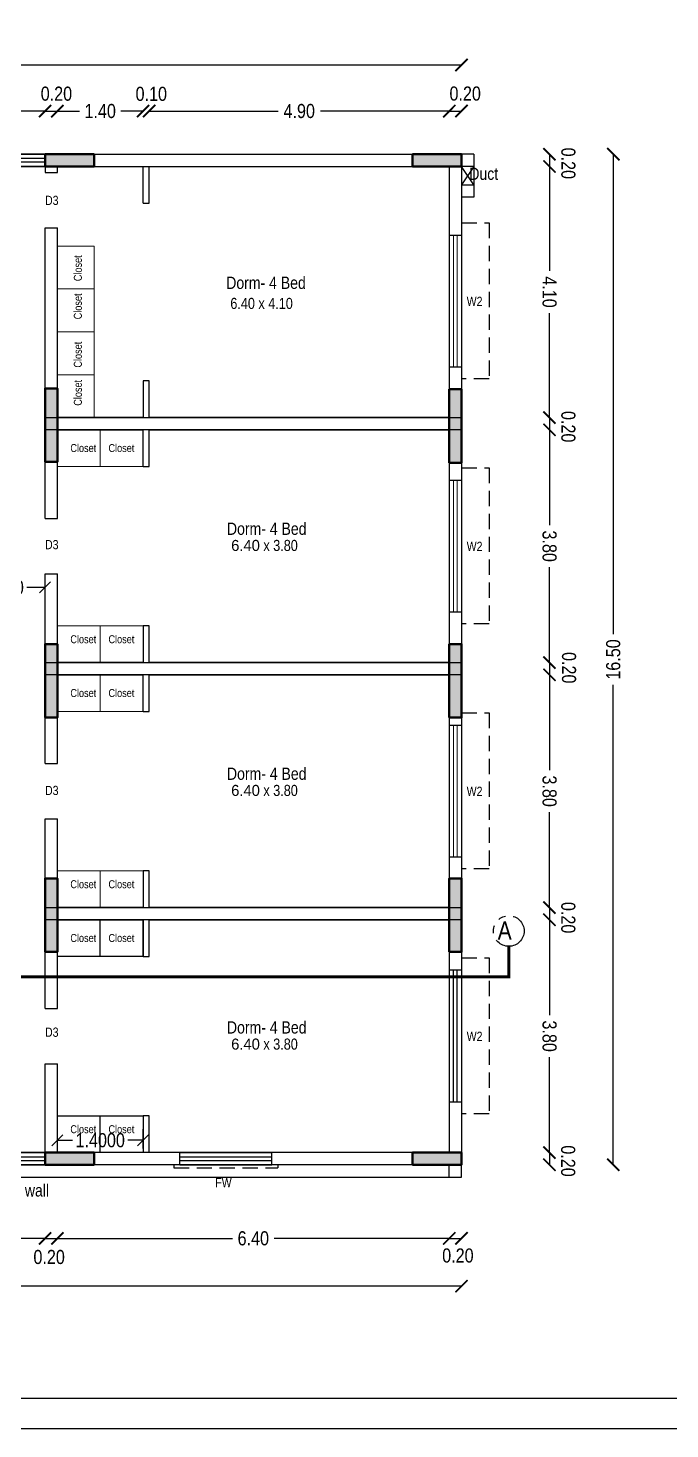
# Model space of a CAD drawing. Header units: metres. Extents: x -488 to 19274, y 1106 to 2071.
# Drawn here: x 19134.27 to 19144.75, y 1106.44 to 1129.31 of the extents above; entities that cross this region are included whole.
import ezdxf

# ---------------------------------------------------------------- set-up
doc = ezdxf.new("R2010")
doc.units = ezdxf.units.M
doc.header["$MEASUREMENT"] = 0
doc.linetypes.add('HIDDEN', pattern=[0.375, 0.25, -0.125])
doc.linetypes.add('PHANTOM2', pattern=[1.25, 0.625, -0.125, 0.125, -0.125, 0.125, -0.125])
for name, color, linetype in [('0 @ 1 (2)', 7, 'Continuous'), ('BLK_1_FLR_1_BLT_UP_AREA', 17, 'Continuous'), ('BLK_1_FLR_1_CARPET_AREA', 17, 'Continuous'), ('BLK_1_FLR_1_REGULAR_ROOM_0', 117, 'Continuous'), ('WALL', 251, 'Continuous')]:
    doc.layers.add(name, color=color, linetype=linetype)
for name, color, linetype, lineweight in [('COL', 1, 'Continuous', 50), ('Hatch', 8, 'Continuous', 5), ('Joinery', 5, 'Continuous', 9), ('LOCATION_PLAN', 7, 'Continuous', 0)]:
    doc.layers.add(name, color=color, linetype=linetype, lineweight=lineweight)
doc.layers.add('DA-Furnitures', color=24, linetype='Continuous', lineweight=13, plot=False)
doc.styles.add('CODE', font='swissc.ttf', dxfattribs={"height": 0.25})
doc.styles.get("Standard").update_dxf_attribs({"font": 'swissc.ttf', "height": 0.23})
doc.dimstyles.new('OUTER', dxfattribs={"dimscale": 0, "dimtxt": 0.3, "dimasz": 0.18, "dimexe": 0.18, "dimexo": 0.0625, "dimgap": 0.09, "dimtad": 0, "dimzin": 0, "dimdsep": 46, "dimtxsty": 'CODE', "dimcen": 0.09, "dimse1": 1, "dimse2": 1, "dimclrd": 8, "dimclrt": 1, "dimadec": 0, "dimazin": 0, "dimtfac": 1, "dimtofl": 0, "dimtmove": 0, "dimatfit": 3, "dimfxl": 0, "dimtolj": 1, "dimtzin": 0, "dimarcsym": 0})
doc.dimstyles.get("Standard").update_dxf_attribs({"dimtxt": 1, "dimasz": 0.18, "dimexe": 0.18, "dimexo": 0.0625, "dimgap": 0.09, "dimtad": 0, "dimtih": 1, "dimtoh": 1, "dimdec": 4, "dimzin": 0, "dimdsep": 46, "dimtxsty": 'Standard', "dimcen": 0.09, "dimadec": 0, "dimazin": 0, "dimtfac": 1, "dimtdec": 4, "dimtofl": 0, "dimtmove": 0, "dimatfit": 3, "dimfxl": 0, "dimtolj": 1, "dimtzin": 0, "dimarcsym": 0})

# ---------------------------------------------------------------- blocks, each defined once
blk = doc.blocks.new('_OBLIQUE')
at = {"color": 0, "linetype": 'ByBlock'}
blk.add_line((-0.5, -0.5), (0.5, 0.5), dxfattribs=at)
blk = doc.blocks.new('*D186')
at = {"lineweight": -2}
for p, q in [((19134.75, 1111.017), (19134.75, 1111.334)), ((19136.15, 1111.017), (19136.15, 1111.334)), ((19134.75, 1111.154), (19135, 1111.154)), ((19136.15, 1111.154), (19135.901, 1111.154))]:
    blk.add_line(p, q, dxfattribs=at)
at = {"layer": 'Defpoints', "color": 0}
for p in [(19136.15, 1111.154), (19134.75, 1110.954), (19136.15, 1110.954)]:
    blk.add_point(p, dxfattribs=at)
at = {"lineweight": -2, "xscale": 0.18, "yscale": 0.18, "zscale": 0.18, "rotation": 180}
blk.add_blockref('_OBLIQUE', (19134.75, 1111.154), dxfattribs=at)
at = {"lineweight": -2, "xscale": 0.18, "yscale": 0.18, "zscale": 0.18}
blk.add_blockref('_OBLIQUE', (19136.15, 1111.154), dxfattribs=at)
at = {"insert": (19135.45, 1111.154), "char_height": 0.23, "attachment_point": 5}
blk.add_mtext('\\A1;1.4000', dxfattribs=at)
blk = doc.blocks.new('*D267')
at = {"lineweight": -2}
for p, q in [((19133.05, 1120.243), (19133.05, 1120.36)), ((19133.05, 1120.18), (19133.35, 1120.18)), ((19134.55, 1120.18), (19134.251, 1120.18)), ((19134.55, 1120.243), (19134.55, 1120.36))]:
    blk.add_line(p, q, dxfattribs=at)
at = {"layer": 'Defpoints', "color": 0}
for p in [(19133.05, 1120.18), (19133.05, 1120.18), (19134.55, 1120.18)]:
    blk.add_point(p, dxfattribs=at)
at = {"lineweight": -2, "xscale": 0.18, "yscale": 0.18, "zscale": 0.18, "rotation": 180}
blk.add_blockref('_OBLIQUE', (19133.05, 1120.18), dxfattribs=at)
at = {"lineweight": -2, "xscale": 0.18, "yscale": 0.18, "zscale": 0.18}
blk.add_blockref('_OBLIQUE', (19134.55, 1120.18), dxfattribs=at)
at = {"insert": (19133.8, 1120.18), "char_height": 0.23, "attachment_point": 5}
blk.add_mtext('\\A1;1.5000', dxfattribs=at)
blk = doc.blocks.new('A$C4303148A')
at = {"layer": 'DA-Furnitures'}
for p, q in [((0.9, 3.4), (0.9, 4)), ((0.9, 0.2), (0.9, 0.8))]:
    blk.add_line(p, q, dxfattribs=at)
for points in [[(1.6, 3.4), (0.2, 3.4), (0.2, 4), (1.6, 4)], [(1.6, 0.2), (0.2, 0.2), (0.2, 0.8), (1.6, 0.8)]]:
    blk.add_lwpolyline(points, close=True, dxfattribs=at)
at = {"layer": 'Joinery'}
for p, q in [((6.6, 3.18), (6.6, 1.03)), ((6.67, 1.03), (6.67, 3.18)), ((6.73, 1.03), (6.73, 3.18)), ((6.8, 3.18), (6.8, 1.03))]:
    blk.add_line(p, q, dxfattribs=at)
at = {"layer": 'WALL'}
for p, q in [((0, 4.2), (6.8, 4.2)), ((0, 2.55), (0, 4.2)), ((6.8, 4.2), (6.8, 3.18)), ((0.2, 4), (1.6, 4)), ((0.2, 2.55), (0.2, 4)), ((1.6, 3.4), (1.6, 4)), ((1.7, 4), (6.6, 4)), ((1.7, 3.4), (1.7, 4)), ((6.6, 4), (6.6, 3.18)), ((1.6, 3.4), (1.7, 3.4)), ((6.6, 3.18), (6.8, 3.18)), ((0, 2.55), (0.2, 2.55)), ((0, 0), (0, 1.65)), ((0, 1.65), (0.2, 1.65)), ((0, 1.65), (0.2, 1.65)), ((0.2, 0.2), (0.2, 1.65)), ((6.6, 1.03), (6.6, 0.2)), ((6.6, 1.03), (6.8, 1.03)), ((6.8, 1.03), (6.8, 0)), ((1.6, 0.8), (1.6, 0.2)), ((1.7, 0.8), (1.6, 0.8)), ((1.7, 0.2), (1.7, 0.8)), ((1.6, 0.2), (0.2, 0.2)), ((6.6, 0.2), (1.7, 0.2)), ((6.8, 0), (0, 0))]:
    blk.add_line(p, q, dxfattribs=at)
blk = doc.blocks.new('A$C3B793707')
at = {"layer": 'WALL'}
blk.add_blockref('A$C4303148A', (0, 0), dxfattribs=at)
blk = doc.blocks.new('zw$52C5')
at = {"layer": 'DA-Furnitures'}
for p, q in [((0.2, 2.3), (0.8, 2.3)), ((0.2, 0.9), (0.8, 0.9))]:
    blk.add_line(p, q, dxfattribs=at)
for points in [[(0.2, 1.6), (0.2, 3), (0.8, 3), (0.8, 1.6)], [(0.2, 0.2), (0.2, 1.6), (0.8, 1.6), (0.8, 0.2)]]:
    blk.add_lwpolyline(points, close=True, dxfattribs=at)
at = {"layer": 'Joinery'}
for p, q in [((6.6, 3.18), (6.6, 1.03)), ((6.67, 1.03), (6.67, 3.18)), ((6.73, 1.03), (6.73, 3.18)), ((6.8, 3.18), (6.8, 1.03))]:
    blk.add_line(p, q, dxfattribs=at)
at = {"layer": 'WALL'}
for p, q in [((0, 4.5), (6.8, 4.5)), ((0, 4.5), (0, 4.2)), ((6.8, 4.5), (6.8, 3.18)), ((0, 4.2), (0.2, 4.2)), ((0.2, 4.3), (1.6, 4.3)), ((0.2, 4.2), (0.2, 4.3)), ((1.6, 3.7), (1.6, 4.3)), ((1.7, 4.3), (6.6, 4.3)), ((1.7, 3.7), (1.7, 4.3)), ((6.6, 4.3), (6.6, 3.18)), ((1.6, 3.7), (1.7, 3.7)), ((0, 0), (0, 3.3)), ((0, 3.3), (0.2, 3.3)), ((0, 3.3), (0.2, 3.3)), ((0.2, 0.2), (0.2, 3.3)), ((6.6, 3.18), (6.8, 3.18)), ((6.6, 1.03), (6.6, 0.2)), ((6.6, 1.03), (6.8, 1.03)), ((6.8, 1.03), (6.8, 0)), ((1.6, 0.8), (1.6, 0.2)), ((1.7, 0.8), (1.6, 0.8)), ((1.7, 0.2), (1.7, 0.8)), ((6.8, 0), (0, 0)), ((1.6, 0.2), (0.2, 0.2)), ((6.6, 0.2), (1.7, 0.2))]:
    blk.add_line(p, q, dxfattribs=at)
blk = doc.blocks.new('zw$3395')
at = {"layer": 'Hatch'}
h = blk.add_hatch(color=256, dxfattribs=at)
h.dxf.hatch_style = 1
h.paths.add_polyline_path([(15.05, 12.675), (15.05, 11.475), (15.25, 11.475), (15.25, 12.675)])
h.paths.add_polyline_path([(21.65, 12.661), (21.65, 11.461), (21.85, 11.461), (21.85, 12.661)])
h.paths.add_polyline_path([(15.05, 8.5), (15.05, 7.3), (15.25, 7.3), (15.25, 8.5)])
h.paths.add_polyline_path([(21.65, 8.5), (21.65, 7.3), (21.85, 7.3), (21.85, 8.5)])
h.paths.add_polyline_path([(15.05, 4.675), (15.05, 3.475), (15.25, 3.475), (15.25, 4.675)])
h.paths.add_polyline_path([(21.65, 4.675), (21.65, 3.475), (21.85, 3.475), (21.85, 4.675)])
h.paths.add_polyline_path([(0, 3.5), (0, 3.3), (0.8, 3.3), (0.8, 3.5)])
h.paths.add_polyline_path([(4.5, 3.5), (4.5, 3.3), (5.3, 3.3), (5.3, 3.5)])
h.paths.add_polyline_path([(15.05, 16.5), (15.05, 16.3), (15.85, 16.3), (15.85, 16.5)])
h.paths.add_polyline_path([(0, 0.2), (0, 0), (0.8, 0), (0.8, 0.2)])
h.paths.add_polyline_path([(5.4, 0.2), (5.4, 0), (6.2, 0), (6.2, 0.2)])
h.paths.add_polyline_path([(0, 6.8), (0, 6.6), (0.8, 6.6), (0.8, 6.8)])
h.paths.add_polyline_path([(5.4, 6.8), (5.4, 6.6), (6.2, 6.6), (6.2, 6.8)])
h.paths.add_polyline_path([(21.05, 16.5), (21.05, 16.3), (21.85, 16.3), (21.85, 16.5)])
h.paths.add_polyline_path([(13.35, 12.1), (13.35, 12.9), (13.55, 12.9), (13.55, 12.1)])
h.paths.add_polyline_path([(4.5, 9.8), (4.5, 10), (5.3, 10), (5.3, 9.8)])
h.paths.add_polyline_path([(0, 10), (0, 9.8), (0.8, 9.8), (0.8, 10)])
h.paths.add_polyline_path([(13.35, 7.3), (13.35, 8.1), (13.55, 8.1), (13.55, 7.3)])
h.paths.add_polyline_path([(15.05, 0.2), (15.05, 0), (15.85, 0), (15.85, 0.2)])
h.paths.add_polyline_path([(21.05, 0.2), (21.05, 0), (21.85, 0), (21.85, 0.2)])
h.paths.add_polyline_path([(7.7, 5.1), (7.7, 5.3), (8.3, 5.3), (8.3, 5.1)])
h.paths.add_polyline_path([(7.7, 7.5), (7.7, 7.3), (8.3, 7.3), (8.3, 7.5)])
h.paths.add_polyline_path([(7.7, 10), (7.7, 10.2), (8.3, 10.2), (8.3, 10)])
h.paths.add_polyline_path([(10.15, 7.3), (10.15, 7.9), (10.35, 7.9), (10.35, 7.3)])
h.paths.add_polyline_path([(7.7, 0), (7.7, 0.2), (8.3, 0.2), (8.3, 0)])
h.paths.add_polyline_path([(3.1, 13.3), (3.1, 13.1), (3.7, 13.1), (3.7, 13.3)])
h.paths.add_polyline_path([(0, 13.1), (0, 13.3), (0.6, 13.3), (0.6, 13.1)])
h.paths.add_polyline_path([(5.6, 13.1), (5.6, 13.3), (6.2, 13.3), (6.2, 13.1)])
h.paths.add_polyline_path([(10.15, 10.2), (10.15, 9.6), (10.35, 9.6), (10.35, 10.2)])
h.paths.add_polyline_path([(7.7, 12.7), (7.7, 12.9), (8.3, 12.9), (8.3, 12.7)])
h.paths.add_polyline_path([(10.15, 12.3), (10.15, 12.9), (10.35, 12.9), (10.35, 12.3)])
h.paths.add_polyline_path([(12.95, 5.3), (12.95, 5.1), (13.55, 5.1), (13.55, 5.3)])
h.paths.add_polyline_path([(7.7, 16.3), (7.7, 16.5), (8.3, 16.5), (8.3, 16.3)])
h.paths.add_polyline_path([(9.75, 16.3), (9.75, 16.5), (10.35, 16.5), (10.35, 16.3)])
h.paths.add_polyline_path([(3.1, 16.3), (3.1, 16.5), (3.7, 16.5), (3.7, 16.3)])
h.paths.add_polyline_path([(0, 16.3), (0, 16.5), (0.6, 16.5), (0.6, 16.3)])
h.paths.add_polyline_path([(12.95, 16.3), (12.95, 16.5), (13.55, 16.5), (13.55, 16.3)])
h.paths.add_polyline_path([(12.95, 0), (12.95, 0.2), (13.55, 0.2), (13.55, 0)])
at = {"layer": 'COL'}
for points in [[(0.6, 16.3), (0, 16.3), (0, 16.5), (0.6, 16.5)], [(3.7, 16.3), (3.1, 16.3), (3.1, 16.5), (3.7, 16.5)], [(8.3, 16.3), (7.7, 16.3), (7.7, 16.5), (8.3, 16.5)], [(10.35, 16.3), (9.75, 16.3), (9.75, 16.5), (10.35, 16.5)], [(13.55, 16.3), (12.95, 16.3), (12.95, 16.5), (13.55, 16.5)], [(15.05, 16.5), (15.85, 16.5), (15.85, 16.3), (15.05, 16.3)], [(21.05, 16.5), (21.85, 16.5), (21.85, 16.3), (21.05, 16.3)], [(0.6, 13.1), (0, 13.1), (0, 13.3), (0.6, 13.3)], [(3.7, 13.1), (3.1, 13.1), (3.1, 13.3), (3.7, 13.3)], [(6.2, 13.1), (5.6, 13.1), (5.6, 13.3), (6.2, 13.3)], [(8.3, 12.7), (7.7, 12.7), (7.7, 12.9), (8.3, 12.9)], [(10.15, 12.3), (10.15, 12.9), (10.35, 12.9), (10.35, 12.3)], [(13.55, 12.9), (13.55, 12.1), (13.35, 12.1), (13.35, 12.9)], [(15.05, 11.475), (15.25, 11.475), (15.25, 12.675), (15.05, 12.675)], [(21.65, 11.461), (21.85, 11.461), (21.85, 12.661), (21.65, 12.661)], [(8.3, 10), (7.7, 10), (7.7, 10.2), (8.3, 10.2)], [(10.15, 9.6), (10.15, 10.2), (10.35, 10.2), (10.35, 9.6)], [(0, 10), (0.8, 10), (0.8, 9.8), (0, 9.8)], [(4.5, 10), (5.3, 10), (5.3, 9.8), (4.5, 9.8)], [(15.05, 7.3), (15.25, 7.3), (15.25, 8.5), (15.05, 8.5)], [(21.65, 7.3), (21.85, 7.3), (21.85, 8.5), (21.65, 8.5)], [(13.55, 8.1), (13.55, 7.3), (13.35, 7.3), (13.35, 8.1)], [(10.15, 7.3), (10.15, 7.9), (10.35, 7.9), (10.35, 7.3)], [(8.3, 7.3), (7.7, 7.3), (7.7, 7.5), (8.3, 7.5)], [(0, 6.8), (0.8, 6.8), (0.8, 6.6), (0, 6.6)], [(5.4, 6.8), (6.2, 6.8), (6.2, 6.6), (5.4, 6.6)], [(8.3, 5.1), (7.7, 5.1), (7.7, 5.3), (8.3, 5.3)], [(13.55, 5.1), (12.95, 5.1), (12.95, 5.3), (13.55, 5.3)], [(15.05, 3.475), (15.25, 3.475), (15.25, 4.675), (15.05, 4.675)], [(21.65, 3.475), (21.85, 3.475), (21.85, 4.675), (21.65, 4.675)], [(0, 3.5), (0.8, 3.5), (0.8, 3.3), (0, 3.3)], [(4.5, 3.5), (5.3, 3.5), (5.3, 3.3), (4.5, 3.3)], [(0, 0.2), (0.8, 0.2), (0.8, 0), (0, 0)], [(5.4, 0.2), (6.2, 0.2), (6.2, 0), (5.4, 0)], [(8.3, 0), (7.7, 0), (7.7, 0.2), (8.3, 0.2)], [(13.55, 0), (12.95, 0), (12.95, 0.2), (13.55, 0.2)], [(15.05, 0.2), (15.85, 0.2), (15.85, 0), (15.05, 0)], [(21.05, 0.2), (21.85, 0.2), (21.85, 0), (21.05, 0)]]:
    blk.add_lwpolyline(points, close=True, dxfattribs=at)
blk = doc.blocks.new('_ArchTick')
at = {"const_width": 0.15}
blk.add_lwpolyline([(-0.5, -0.5), (0.5, 0.5)], dxfattribs=at)
blk = doc.blocks.new('*D329')
at = {"lineweight": -2}
for p, q in [((19133.05, 1109.552), (19133.462, 1109.552)), ((19134.55, 1109.552), (19134.139, 1109.552))]:
    blk.add_line(p, q, dxfattribs=at)
at = {"layer": 'Defpoints', "color": 0}
for p in [(19133.05, 1110.954), (19134.55, 1110.954), (19134.55, 1109.552)]:
    blk.add_point(p, dxfattribs=at)
at = {"lineweight": -2, "xscale": 0.2, "yscale": 0.2, "zscale": 0.2}
for p, rotation in [((19133.05, 1109.552), 179.9999999998697), ((19134.55, 1109.552), 359.9999999998697)]:
    blk.add_blockref('_ArchTick', p, dxfattribs=dict(at, rotation=rotation))
at = {"insert": (19133.8, 1109.552), "char_height": 0.23, "attachment_point": 5}
blk.add_mtext('\\A1;1.50', dxfattribs=at)
blk = doc.blocks.new('*D330')
at = {"lineweight": -2}
blk.add_line((19134.55, 1109.552), (19134.75, 1109.552), dxfattribs=at)
at = {"layer": 'Defpoints', "color": 0}
for p in [(19134.55, 1110.954), (19134.75, 1110.954), (19134.75, 1109.552)]:
    blk.add_point(p, dxfattribs=at)
at = {"lineweight": -2, "xscale": 0.2, "yscale": 0.2, "zscale": 0.2}
for p, rotation in [((19134.55, 1109.552), 179.9999999998697), ((19134.75, 1109.552), 359.9999999998697)]:
    blk.add_blockref('_ArchTick', p, dxfattribs=dict(at, rotation=rotation))
at = {"insert": (19134.616, 1109.247), "char_height": 0.23, "attachment_point": 5}
blk.add_mtext('\\A1;0.20', dxfattribs=at)
blk = doc.blocks.new('*D331')
at = {"lineweight": -2}
for p, q in [((19134.75, 1109.552), (19137.608, 1109.552)), ((19141.15, 1109.552), (19138.293, 1109.552))]:
    blk.add_line(p, q, dxfattribs=at)
at = {"layer": 'Defpoints', "color": 0}
for p in [(19134.75, 1110.954), (19141.15, 1110.954), (19141.15, 1109.552)]:
    blk.add_point(p, dxfattribs=at)
at = {"lineweight": -2, "xscale": 0.2, "yscale": 0.2, "zscale": 0.2}
for p, rotation in [((19134.75, 1109.552), 179.9999999998697), ((19141.15, 1109.552), 359.9999999998697)]:
    blk.add_blockref('_ArchTick', p, dxfattribs=dict(at, rotation=rotation))
at = {"insert": (19137.95, 1109.552), "char_height": 0.23, "attachment_point": 5}
blk.add_mtext('\\A1;6.40', dxfattribs=at)
blk = doc.blocks.new('*D332')
at = {"lineweight": -2}
blk.add_line((19141.15, 1109.552), (19141.35, 1109.552), dxfattribs=at)
at = {"layer": 'Defpoints', "color": 0}
for p in [(19141.15, 1110.954), (19141.35, 1110.954), (19141.35, 1109.552)]:
    blk.add_point(p, dxfattribs=at)
at = {"lineweight": -2, "xscale": 0.2, "yscale": 0.2, "zscale": 0.2}
for p, rotation in [((19141.15, 1109.552), 179.9999999998697), ((19141.35, 1109.552), 359.9999999998697)]:
    blk.add_blockref('_ArchTick', p, dxfattribs=dict(at, rotation=rotation))
at = {"insert": (19141.291, 1109.271), "char_height": 0.23, "attachment_point": 5}
blk.add_mtext('\\A1;0.20', dxfattribs=at)
blk = doc.blocks.new('*D334')
at = {"lineweight": -2}
for p, q in [((19119.5, 1108.772), (19130.008, 1108.772)), ((19141.35, 1108.772), (19130.843, 1108.772))]:
    blk.add_line(p, q, dxfattribs=at)
at = {"layer": 'Defpoints', "color": 0}
for p in [(19119.5, 1110.754), (19141.35, 1110.754), (19141.35, 1108.772)]:
    blk.add_point(p, dxfattribs=at)
at = {"lineweight": -2, "xscale": 0.2, "yscale": 0.2, "zscale": 0.2, "rotation": 180}
blk.add_blockref('_ArchTick', (19119.5, 1108.772), dxfattribs=at)
at = {"lineweight": -2, "xscale": 0.2, "yscale": 0.2, "zscale": 0.2}
blk.add_blockref('_ArchTick', (19141.35, 1108.772), dxfattribs=at)
at = {"insert": (19130.425, 1108.772), "char_height": 0.23, "attachment_point": 5}
blk.add_mtext('\\A1;21.85', dxfattribs=at)
blk = doc.blocks.new('*D357')
at = {"lineweight": -2}
for p, q in [((19133.05, 1127.958), (19133.462, 1127.958)), ((19134.55, 1127.958), (19134.139, 1127.958))]:
    blk.add_line(p, q, dxfattribs=at)
at = {"layer": 'Defpoints', "color": 0}
for p in [(19134.55, 1127.958), (19133.05, 1127.054), (19134.55, 1127.054)]:
    blk.add_point(p, dxfattribs=at)
at = {"lineweight": -2, "xscale": 0.2, "yscale": 0.2, "zscale": 0.2, "rotation": 180}
blk.add_blockref('_ArchTick', (19133.05, 1127.958), dxfattribs=at)
at = {"lineweight": -2, "xscale": 0.2, "yscale": 0.2, "zscale": 0.2}
blk.add_blockref('_ArchTick', (19134.55, 1127.958), dxfattribs=at)
at = {"insert": (19133.8, 1127.958), "char_height": 0.23, "attachment_point": 5}
blk.add_mtext('\\A1;1.50', dxfattribs=at)
blk = doc.blocks.new('*D358')
at = {"lineweight": -2}
blk.add_line((19134.55, 1127.958), (19134.75, 1127.958), dxfattribs=at)
at = {"layer": 'Defpoints', "color": 0}
for p in [(19134.75, 1127.958), (19134.55, 1127.054), (19134.75, 1127.054)]:
    blk.add_point(p, dxfattribs=at)
at = {"lineweight": -2, "xscale": 0.2, "yscale": 0.2, "zscale": 0.2, "rotation": 180}
blk.add_blockref('_ArchTick', (19134.55, 1127.958), dxfattribs=at)
at = {"lineweight": -2, "xscale": 0.2, "yscale": 0.2, "zscale": 0.2}
blk.add_blockref('_ArchTick', (19134.75, 1127.958), dxfattribs=at)
at = {"insert": (19134.735, 1128.241), "char_height": 0.23, "attachment_point": 5}
blk.add_mtext('\\A1;0.20', dxfattribs=at)
blk = doc.blocks.new('*D359')
at = {"lineweight": -2}
for p, q in [((19134.75, 1127.958), (19135.112, 1127.958)), ((19136.15, 1127.958), (19135.789, 1127.958))]:
    blk.add_line(p, q, dxfattribs=at)
at = {"layer": 'Defpoints', "color": 0}
for p in [(19136.15, 1127.958), (19134.75, 1127.054), (19136.15, 1127.054)]:
    blk.add_point(p, dxfattribs=at)
at = {"lineweight": -2, "xscale": 0.2, "yscale": 0.2, "zscale": 0.2, "rotation": 180}
blk.add_blockref('_ArchTick', (19134.75, 1127.958), dxfattribs=at)
at = {"lineweight": -2, "xscale": 0.2, "yscale": 0.2, "zscale": 0.2}
blk.add_blockref('_ArchTick', (19136.15, 1127.958), dxfattribs=at)
at = {"insert": (19135.45, 1127.958), "char_height": 0.23, "attachment_point": 5}
blk.add_mtext('\\A1;1.40', dxfattribs=at)
blk = doc.blocks.new('*D360')
at = {"lineweight": -2}
for p, q in [((19136.15, 1127.958), (19135.95, 1127.958)), ((19136.25, 1127.958), (19136.45, 1127.958))]:
    blk.add_line(p, q, dxfattribs=at)
at = {"layer": 'Defpoints', "color": 0}
for p in [(19136.25, 1127.958), (19136.15, 1127.054), (19136.25, 1127.054)]:
    blk.add_point(p, dxfattribs=at)
at = {"lineweight": -2, "xscale": 0.2, "yscale": 0.2, "zscale": 0.2}
blk.add_blockref('_ArchTick', (19136.15, 1127.958), dxfattribs=at)
at = {"lineweight": -2, "xscale": 0.2, "yscale": 0.2, "zscale": 0.2, "rotation": 180}
blk.add_blockref('_ArchTick', (19136.25, 1127.958), dxfattribs=at)
at = {"insert": (19136.284, 1128.238), "char_height": 0.23, "attachment_point": 5}
blk.add_mtext('\\A1;0.10', dxfattribs=at)
blk = doc.blocks.new('*D361')
at = {"lineweight": -2}
for p, q in [((19136.25, 1127.958), (19138.355, 1127.958)), ((19141.15, 1127.958), (19139.045, 1127.958))]:
    blk.add_line(p, q, dxfattribs=at)
at = {"layer": 'Defpoints', "color": 0}
for p in [(19141.15, 1127.958), (19136.25, 1127.054), (19141.15, 1127.054)]:
    blk.add_point(p, dxfattribs=at)
at = {"lineweight": -2, "xscale": 0.2, "yscale": 0.2, "zscale": 0.2, "rotation": 180}
blk.add_blockref('_ArchTick', (19136.25, 1127.958), dxfattribs=at)
at = {"lineweight": -2, "xscale": 0.2, "yscale": 0.2, "zscale": 0.2}
blk.add_blockref('_ArchTick', (19141.15, 1127.958), dxfattribs=at)
at = {"insert": (19138.7, 1127.958), "char_height": 0.23, "attachment_point": 5}
blk.add_mtext('\\A1;4.90', dxfattribs=at)
blk = doc.blocks.new('*D362')
at = {"lineweight": -2}
blk.add_line((19141.15, 1127.958), (19141.35, 1127.958), dxfattribs=at)
at = {"layer": 'Defpoints', "color": 0}
for p in [(19141.35, 1127.958), (19141.15, 1127.054), (19141.35, 1127.054)]:
    blk.add_point(p, dxfattribs=at)
at = {"lineweight": -2, "xscale": 0.2, "yscale": 0.2, "zscale": 0.2, "rotation": 180}
blk.add_blockref('_ArchTick', (19141.15, 1127.958), dxfattribs=at)
at = {"lineweight": -2, "xscale": 0.2, "yscale": 0.2, "zscale": 0.2}
blk.add_blockref('_ArchTick', (19141.35, 1127.958), dxfattribs=at)
at = {"insert": (19141.41, 1128.243), "char_height": 0.23, "attachment_point": 5}
blk.add_mtext('\\A1;0.20', dxfattribs=at)
blk = doc.blocks.new('*D364')
at = {"lineweight": -2}
for p, q in [((19119.5, 1128.709), (19130.008, 1128.709)), ((19141.35, 1128.709), (19130.843, 1128.709))]:
    blk.add_line(p, q, dxfattribs=at)
at = {"layer": 'Defpoints', "color": 0}
for p in [(19141.35, 1128.709), (19119.5, 1127.254), (19141.35, 1127.254)]:
    blk.add_point(p, dxfattribs=at)
at = {"lineweight": -2, "xscale": 0.2, "yscale": 0.2, "zscale": 0.2, "rotation": 180}
blk.add_blockref('_ArchTick', (19119.5, 1128.709), dxfattribs=at)
at = {"lineweight": -2, "xscale": 0.2, "yscale": 0.2, "zscale": 0.2}
blk.add_blockref('_ArchTick', (19141.35, 1128.709), dxfattribs=at)
at = {"insert": (19130.425, 1128.709), "char_height": 0.23, "attachment_point": 5}
blk.add_mtext('\\A1;21.85', dxfattribs=at)
blk = doc.blocks.new('*D365')
at = {"lineweight": -2}
for p, q in [((19142.786, 1127.054), (19142.786, 1125.349)), ((19142.786, 1122.954), (19142.786, 1124.659))]:
    blk.add_line(p, q, dxfattribs=at)
at = {"layer": 'Defpoints', "color": 0}
for p in [(19141.35, 1127.054), (19141.15, 1122.954), (19142.786, 1122.954)]:
    blk.add_point(p, dxfattribs=at)
at = {"lineweight": -2, "xscale": 0.2, "yscale": 0.2, "zscale": 0.2}
for p, rotation in [((19142.786, 1127.054), 90.00009377591637), ((19142.786, 1122.954), 270.0000937759164)]:
    blk.add_blockref('_ArchTick', p, dxfattribs=dict(at, rotation=rotation))
at = {"insert": (19142.786, 1125.004), "char_height": 0.23, "attachment_point": 5, "rotation": 270.0001}
blk.add_mtext('\\A1;4.10', dxfattribs=at)
blk = doc.blocks.new('*D366')
at = {"lineweight": -2}
blk.add_line((19142.786, 1122.954), (19142.786, 1122.754), dxfattribs=at)
at = {"layer": 'Defpoints', "color": 0}
for p in [(19141.15, 1122.954), (19141.15, 1122.754), (19142.786, 1122.754)]:
    blk.add_point(p, dxfattribs=at)
at = {"lineweight": -2, "xscale": 0.2, "yscale": 0.2, "zscale": 0.2}
for p, rotation in [((19142.786, 1122.954), 90.00009377591637), ((19142.786, 1122.754), 270.0000937759164)]:
    blk.add_blockref('_ArchTick', p, dxfattribs=dict(at, rotation=rotation))
at = {"insert": (19143.093, 1122.805), "char_height": 0.23, "attachment_point": 5, "rotation": 270.0001}
blk.add_mtext('\\A1;0.20', dxfattribs=at)
blk = doc.blocks.new('*D367')
at = {"lineweight": -2}
for p, q in [((19142.786, 1122.754), (19142.786, 1121.198)), ((19142.786, 1118.954), (19142.786, 1120.511))]:
    blk.add_line(p, q, dxfattribs=at)
at = {"layer": 'Defpoints', "color": 0}
for p in [(19141.15, 1122.754), (19141.15, 1118.954), (19142.786, 1118.954)]:
    blk.add_point(p, dxfattribs=at)
at = {"lineweight": -2, "xscale": 0.2, "yscale": 0.2, "zscale": 0.2}
for p, rotation in [((19142.786, 1122.754), 90.00009377591637), ((19142.786, 1118.954), 270.0000937759164)]:
    blk.add_blockref('_ArchTick', p, dxfattribs=dict(at, rotation=rotation))
at = {"insert": (19142.786, 1120.854), "char_height": 0.23, "attachment_point": 5, "rotation": 270.0001}
blk.add_mtext('\\A1;3.80', dxfattribs=at)
blk = doc.blocks.new('*D368')
at = {"lineweight": -2}
blk.add_line((19142.786, 1118.954), (19142.786, 1118.754), dxfattribs=at)
at = {"layer": 'Defpoints', "color": 0}
for p in [(19141.15, 1118.954), (19141.15, 1118.754), (19142.786, 1118.754)]:
    blk.add_point(p, dxfattribs=at)
at = {"lineweight": -2, "xscale": 0.2, "yscale": 0.2, "zscale": 0.2}
for p, rotation in [((19142.786, 1118.954), 90.00009377591637), ((19142.786, 1118.754), 270.0000937759164)]:
    blk.add_blockref('_ArchTick', p, dxfattribs=dict(at, rotation=rotation))
at = {"insert": (19143.104, 1118.869), "char_height": 0.23, "attachment_point": 5, "rotation": 270.0001}
blk.add_mtext('\\A1;0.20', dxfattribs=at)
blk = doc.blocks.new('*D369')
at = {"lineweight": -2}
for p, q in [((19142.786, 1118.754), (19142.786, 1117.198)), ((19142.786, 1114.954), (19142.786, 1116.511))]:
    blk.add_line(p, q, dxfattribs=at)
at = {"layer": 'Defpoints', "color": 0}
for p in [(19141.15, 1118.754), (19141.15, 1114.954), (19142.786, 1114.954)]:
    blk.add_point(p, dxfattribs=at)
at = {"lineweight": -2, "xscale": 0.2, "yscale": 0.2, "zscale": 0.2}
for p, rotation in [((19142.786, 1118.754), 90.00009377591637), ((19142.786, 1114.954), 270.0000937759164)]:
    blk.add_blockref('_ArchTick', p, dxfattribs=dict(at, rotation=rotation))
at = {"insert": (19142.786, 1116.854), "char_height": 0.23, "attachment_point": 5, "rotation": 270.0001}
blk.add_mtext('\\A1;3.80', dxfattribs=at)
blk = doc.blocks.new('*D370')
at = {"lineweight": -2}
blk.add_line((19142.786, 1114.954), (19142.786, 1114.754), dxfattribs=at)
at = {"layer": 'Defpoints', "color": 0}
for p in [(19141.15, 1114.954), (19141.15, 1114.754), (19142.786, 1114.754)]:
    blk.add_point(p, dxfattribs=at)
at = {"lineweight": -2, "xscale": 0.2, "yscale": 0.2, "zscale": 0.2}
for p, rotation in [((19142.786, 1114.954), 90.00009377591637), ((19142.786, 1114.754), 270.0000937759164)]:
    blk.add_blockref('_ArchTick', p, dxfattribs=dict(at, rotation=rotation))
at = {"insert": (19143.092, 1114.789), "char_height": 0.23, "attachment_point": 5, "rotation": 270.0001}
blk.add_mtext('\\A1;0.20', dxfattribs=at)
blk = doc.blocks.new('*D371')
at = {"lineweight": -2}
for p, q in [((19142.786, 1114.754), (19142.786, 1113.198)), ((19142.786, 1110.954), (19142.786, 1112.511))]:
    blk.add_line(p, q, dxfattribs=at)
at = {"layer": 'Defpoints', "color": 0}
for p in [(19141.15, 1114.754), (19141.15, 1110.954), (19142.786, 1110.954)]:
    blk.add_point(p, dxfattribs=at)
at = {"lineweight": -2, "xscale": 0.2, "yscale": 0.2, "zscale": 0.2}
for p, rotation in [((19142.786, 1114.754), 90.00009377591637), ((19142.786, 1110.954), 270.0000937759164)]:
    blk.add_blockref('_ArchTick', p, dxfattribs=dict(at, rotation=rotation))
at = {"insert": (19142.786, 1112.854), "char_height": 0.23, "attachment_point": 5, "rotation": 270.0001}
blk.add_mtext('\\A1;3.80', dxfattribs=at)
blk = doc.blocks.new('*D372')
at = {"lineweight": -2}
blk.add_line((19142.786, 1110.954), (19142.786, 1110.754), dxfattribs=at)
at = {"layer": 'Defpoints', "color": 0}
for p in [(19141.15, 1110.954), (19141.15, 1110.754), (19142.786, 1110.754)]:
    blk.add_point(p, dxfattribs=at)
at = {"lineweight": -2, "xscale": 0.2, "yscale": 0.2, "zscale": 0.2}
for p, rotation in [((19142.786, 1110.954), 90.00009377591637), ((19142.786, 1110.754), 270.0000937759164)]:
    blk.add_blockref('_ArchTick', p, dxfattribs=dict(at, rotation=rotation))
at = {"insert": (19143.09, 1110.815), "char_height": 0.23, "attachment_point": 5, "rotation": 270.0001}
blk.add_mtext('\\A1;0.20', dxfattribs=at)
blk = doc.blocks.new('*D373')
at = {"lineweight": -2}
blk.add_line((19142.786, 1127.254), (19142.786, 1127.054), dxfattribs=at)
at = {"layer": 'Defpoints', "color": 0}
for p in [(19141.15, 1127.254), (19141.15, 1127.054), (19142.786, 1127.054)]:
    blk.add_point(p, dxfattribs=at)
at = {"lineweight": -2, "xscale": 0.2, "yscale": 0.2, "zscale": 0.2}
for p, rotation in [((19142.786, 1127.254), 90.00009377591637), ((19142.786, 1127.054), 270.0000937759164)]:
    blk.add_blockref('_ArchTick', p, dxfattribs=dict(at, rotation=rotation))
at = {"insert": (19143.093, 1127.105), "char_height": 0.23, "attachment_point": 5, "rotation": 270.0001}
blk.add_mtext('\\A1;0.20', dxfattribs=at)
blk = doc.blocks.new('*D374')
at = {"lineweight": -2}
for p, q in [((19143.828, 1127.254), (19143.828, 1119.419)), ((19143.828, 1110.754), (19143.828, 1118.59))]:
    blk.add_line(p, q, dxfattribs=at)
at = {"layer": 'Defpoints', "color": 0}
for p in [(19141.35, 1127.254), (19141.35, 1110.754), (19143.828, 1110.754)]:
    blk.add_point(p, dxfattribs=at)
at = {"lineweight": -2, "xscale": 0.2, "yscale": 0.2, "zscale": 0.2}
for p, rotation in [((19143.828, 1127.254), 90), ((19143.828, 1110.754), 270)]:
    blk.add_blockref('_ArchTick', p, dxfattribs=dict(at, rotation=rotation))
at = {"insert": (19143.828, 1119.004), "char_height": 0.23, "attachment_point": 5, "rotation": 90}
blk.add_mtext('\\A1;16.50', dxfattribs=at)

msp = doc.modelspace()

# ---------------------------------------------------------------- linework, layer by layer
for p, q in [((19134.55036, 1127.25427), (19133.05036, 1127.25427)), ((19141.55036, 1127.25427), (19141.35036, 1127.25427)), ((19141.55036, 1127.25427), (19141.55036, 1127.05427)), ((19134.55036, 1127.18427), (19133.05036, 1127.18427)), ((19134.55036, 1127.12427), (19133.05036, 1127.12427)), ((19134.55036, 1127.05427), (19133.05036, 1127.05427)), ((19141.55036, 1126.75427), (19141.35036, 1127.05427)), ((19141.55036, 1127.05427), (19141.35036, 1126.75427)), ((19141.55036, 1127.05427), (19141.35036, 1127.05427)), ((19141.55036, 1127.05427), (19141.55036, 1126.75427)), ((19141.35036, 1126.75427), (19141.55036, 1126.75427)), ((19141.55036, 1126.75427), (19141.55036, 1126.55427)), ((19141.55036, 1126.55427), (19141.35036, 1126.55427)), ((19134.55036, 1113.30427), (19134.55036, 1114.95427)), ((19134.55036, 1114.95427), (19141.35036, 1114.95427)), ((19141.35036, 1114.95427), (19141.35036, 1113.93427)), ((19134.75036, 1113.30427), (19134.75036, 1114.75427)), ((19134.75036, 1114.75427), (19136.15036, 1114.75427)), ((19135.45036, 1114.15427), (19135.45036, 1114.75427)), ((19136.15036, 1114.15427), (19136.15036, 1114.75427)), ((19136.25036, 1114.15427), (19136.25036, 1114.75427)), ((19136.25036, 1114.75427), (19141.15036, 1114.75427)), ((19141.15036, 1114.75427), (19141.15036, 1113.93427)), ((19136.15036, 1114.15427), (19136.25036, 1114.15427)), ((19141.15036, 1113.93427), (19141.15036, 1111.78427)), ((19141.15036, 1113.93427), (19141.35036, 1113.93427)), ((19141.22036, 1111.78427), (19141.22036, 1113.93427)), ((19141.28036, 1111.78427), (19141.28036, 1113.93427)), ((19141.35036, 1113.93427), (19141.35036, 1111.78427)), ((19134.55036, 1113.30427), (19134.75036, 1113.30427)), ((19134.55036, 1112.40427), (19134.75036, 1112.40427)), ((19134.55036, 1112.40427), (19134.75036, 1112.40427)), ((19134.55036, 1110.75427), (19134.55036, 1112.40427)), ((19134.75036, 1110.95427), (19134.75036, 1112.40427)), ((19141.15036, 1111.78427), (19141.35036, 1111.78427)), ((19141.15036, 1111.78427), (19141.15036, 1110.95427)), ((19141.35036, 1111.78427), (19141.35036, 1110.75427)), ((19135.45036, 1110.95427), (19135.45036, 1111.55427)), ((19136.25036, 1111.55427), (19136.15036, 1111.55427)), ((19136.15036, 1111.55427), (19136.15036, 1110.95427)), ((19136.25036, 1110.95427), (19136.25036, 1111.55427)), ((19133.05036, 1110.95426), (19134.55036, 1110.95427)), ((19133.05036, 1110.88427), (19134.55036, 1110.88427)), ((19133.05036, 1110.82427), (19134.55036, 1110.82427)), ((19136.15036, 1110.95427), (19134.75036, 1110.95427)), ((19136.75036, 1110.95427), (19136.25036, 1110.95427)), ((19136.75036, 1110.95427), (19138.25036, 1110.95427)), ((19136.75036, 1110.75427), (19136.75036, 1110.95427)), ((19136.75036, 1110.88427), (19138.25036, 1110.88427)), ((19136.75036, 1110.82427), (19138.25036, 1110.82427)), ((19141.15036, 1110.95427), (19138.25036, 1110.95427)), ((19138.25036, 1110.75427), (19138.25036, 1110.95427)), ((19133.05036, 1110.75427), (19134.55036, 1110.75427)), ((19136.75036, 1110.75427), (19134.55036, 1110.75427)), ((19136.75036, 1110.75427), (19138.25036, 1110.75427)), ((19141.35036, 1110.75427), (19138.25036, 1110.75427)), ((19141.15036, 1110.55427), (19141.15036, 1110.75427)), ((19141.15036, 1110.55427), (19141.35036, 1110.55427)), ((19141.35036, 1110.55427), (19141.35036, 1110.75427))]:
    msp.add_line(p, q)
at = {"linetype": 'HIDDEN'}
for p, q in [((19141.35036, 1126.13427), (19141.80036, 1126.13427)), ((19141.80036, 1126.13427), (19141.80036, 1123.58427)), ((19141.80036, 1123.58427), (19141.35036, 1123.58427)), ((19141.35036, 1122.13427), (19141.80036, 1122.13427)), ((19141.80036, 1122.13427), (19141.80036, 1119.58427)), ((19141.80036, 1119.58427), (19141.35036, 1119.58427)), ((19141.35036, 1118.13427), (19141.80036, 1118.13427)), ((19141.80036, 1118.13427), (19141.80036, 1115.58427)), ((19141.80036, 1115.58427), (19141.35036, 1115.58427)), ((19141.35036, 1114.13427), (19141.80036, 1114.13427)), ((19141.80036, 1114.13427), (19141.80036, 1111.58427)), ((19141.80036, 1111.58427), (19141.35036, 1111.58427)), ((19136.65036, 1110.75427), (19136.65036, 1110.70427)), ((19136.65036, 1110.70427), (19138.35036, 1110.70427)), ((19138.35036, 1110.75427), (19138.35036, 1110.70427))]:
    msp.add_line(p, q, dxfattribs=at)
at = {"linetype": 'ByBlock'}
msp.add_line((19133.05036, 1110.55427), (19141.15036, 1110.55427), dxfattribs=at)
msp.add_lwpolyline([(19087.0003, 1106.44003), (19087.0003, 1181.70198), (19231.41611, 1181.70198), (19231.41611, 1106.44003), (19087.0003, 1106.44003)])
for points in [[(19136.15036, 1114.15427), (19134.75036, 1114.15427), (19134.75036, 1114.75427), (19136.15036, 1114.75427)], [(19136.15036, 1110.95427), (19134.75036, 1110.95427), (19134.75036, 1111.55427), (19136.15036, 1111.55427)]]:
    msp.add_lwpolyline(points, close=True)
at = {"linetype": 'PHANTOM2', "const_width": 0.05}
msp.add_lwpolyline([(19142.12192, 1114.32061), (19142.12192, 1113.82061), (19118.72399, 1113.82061), (19118.72399, 1114.32061)], dxfattribs=at)
at = {"linetype": 'PHANTOM2'}
msp.add_circle((19142.12192, 1114.57061), 0.25, dxfattribs=at)
at = {"layer": 'BLK_1_FLR_1_BLT_UP_AREA', "color": 17}
msp.add_lwpolyline([(19141.35036, 1110.75427), (19132.85036, 1110.75427), (19132.85036, 1115.85427), (19127.40036, 1115.85427), (19127.40036, 1110.75427), (19119.50036, 1110.75427), (19119.50036, 1127.25427), (19141.35036, 1127.25427)], close=True, dxfattribs=at)
at = {"layer": 'BLK_1_FLR_1_CARPET_AREA', "color": 17}
msp.add_lwpolyline([(19141.15035, 1127.05427), (19141.15035, 1110.95427), (19133.05036, 1110.95427), (19133.05036, 1116.05427), (19127.20036, 1116.05427), (19127.20036, 1110.95426), (19119.70036, 1110.95426), (19119.70036, 1123.85427), (19125.70036, 1123.85427), (19125.70036, 1127.05427), (19127.20036, 1127.05427), (19127.20036, 1118.05427), (19133.05036, 1118.05427), (19133.05036, 1127.05427), (19141.15036, 1127.05427)], close=True, dxfattribs=at)
at = {"layer": 'BLK_1_FLR_1_REGULAR_ROOM_0', "color": 2}
msp.add_lwpolyline([(19141.15035, 1127.05427), (19141.15035, 1110.95427), (19133.05036, 1110.95427), (19133.05036, 1116.05427), (19127.20036, 1116.05427), (19127.20036, 1110.95426), (19119.70036, 1110.95426), (19119.70036, 1123.85427), (19125.70036, 1123.85427), (19125.70036, 1127.05427), (19127.20036, 1127.05427), (19127.20036, 1118.05427), (19133.05036, 1118.05427), (19133.05036, 1127.05427), (19141.15036, 1127.05427)], close=True, dxfattribs=at)
at = {"layer": 'LOCATION_PLAN', "color": 7, "lineweight": -2}
msp.add_lwpolyline([(19230.91869, 1181.52553), (19230.91869, 1106.93744), (19087.49771, 1106.93744), (19087.49771, 1181.20457), (19218.48338, 1181.20457)], dxfattribs=at)

# ---------------------------------------------------------------- block references
for name, p in [('zw$3395', (19119.50036, 1110.75427)), ('zw$52C5', (19134.55036, 1122.75427)), ('A$C3B793707', (19134.55036, 1118.75427)), ('A$C3B793707', (19134.55036, 1114.75427))]:
    msp.add_blockref(name, p)

# ---------------------------------------------------------------- texts
for s, insert, char_height, width, attachment_point in [('Duct', (19141.94846, 1126.8322), 0.2, 3.8320968, 9), ('D3', (19134.54968, 1126.57539), 0.15, 0.3942709, 1), ('{Dorm- 4 Bed}', (19138.80667, 1125.05186), 0.2, 2.3810588, 9), ('{6.40} x 4.10', (19138.59519, 1124.72569), 0.18, 1.5896265, 9), ('W2', (19141.43456, 1124.9268), 0.15, 0.3942709, 1), ('Closet', (19135.38479, 1122.38967), 0.13, 3.8320968, 9), ('Closet', (19136.00731, 1122.38967), 0.13, 3.8320968, 9), ('Dorm- 4 Bed', (19138.81814, 1121.03614), 0.2, 2.3810588, 9), ('D3', (19134.54968, 1120.95457), 0.15, 0.3942709, 1), ('{\\fHeebo|b0|i0|c0|p2;6.40} x 3.80', (19138.67642, 1120.77378), 0.18, 1.5896265, 9), ('W2', (19141.43456, 1120.9268), 0.15, 0.3942709, 1), ('Closet', (19135.38479, 1119.26779), 0.13, 3.8320968, 9), ('Closet', (19136.00731, 1119.26779), 0.13, 3.8320968, 9), ('Closet', (19135.38479, 1118.38967), 0.13, 3.8320968, 9), ('Closet', (19136.00731, 1118.38967), 0.13, 3.8320968, 9), ('Dorm- 4 Bed', (19138.81814, 1117.03614), 0.2, 2.3810588, 9), ('{\\fHeebo|b0|i0|c0|p2;6.40} x 3.80', (19138.67642, 1116.77378), 0.18, 1.5896265, 9), ('D3', (19134.54968, 1116.94077), 0.15, 0.3942709, 1), ('W2', (19141.43456, 1116.9268), 0.15, 0.3942709, 1), ('Closet', (19135.38479, 1115.26779), 0.13, 3.8320968, 9), ('Closet', (19136.00731, 1115.26779), 0.13, 3.8320968, 9), ('{\\W9.1208;  }A', (19140.19745, 1114.42751), 0.3, 3.8320968, 7), ('Closet', (19135.38479, 1114.38967), 0.13, 3.8320968, 9), ('Closet', (19136.00731, 1114.38967), 0.13, 3.8320968, 9), ('Dorm- 4 Bed', (19138.81814, 1112.89386), 0.2, 2.3810588, 9), ('D3', (19134.54968, 1112.99374), 0.15, 0.3942709, 1), ('W2', (19141.43456, 1112.9268), 0.15, 0.3942709, 1), ('{\\fHeebo|b0|i0|c0|p2;6.40} x 3.80', (19138.67642, 1112.63169), 0.18, 1.5896265, 9), ('Closet', (19135.38479, 1111.26779), 0.13, 3.8320968, 9), ('Closet', (19136.00731, 1111.26779), 0.13, 3.8320968, 9), ('Jaali wall', (19133.68513, 1110.43574), 0.2, 3.8320968, 1), ('FW', (19137.32928, 1110.53783), 0.15, 0.3942709, 1)]:
    msp.add_mtext(s, dxfattribs=dict(insert=insert, char_height=char_height, width=width, attachment_point=attachment_point))
at = {"char_height": 0.13, "width": 3.8320968, "attachment_point": 9, "rotation": 90}
for insert in [(19135.15169, 1125.6029), (19135.15169, 1124.98038), (19135.15169, 1124.19165), (19135.15169, 1123.56912)]:
    msp.add_mtext('Closet', dxfattribs=dict(at, insert=insert))

# ---------------------------------------------------------------- dimensions: what is measured, and where the dimension line sits
for base, p1, p2, picture, middle in [((19133.05036, 1120.18033), (19134.55036, 1120.18033), (19133.05036, 1120.18033), '*D267', (19133.80036, 1120.18033)), ((19136.15036, 1111.15427), (19134.75036, 1110.95427), (19136.15036, 1110.95427), '*D186', (19135.45036, 1111.15427))]:
    dim = msp.add_linear_dim(base=base, p1=p1, p2=p2, dimstyle='Standard', override={"dimtxt": 0.2, "dimgap": 0.05, "dimtad": 0, "dimblk": 'OBLIQUE', "dimclrd": 256, "dimclre": 256, "dimclrt": 256})
    dim.commit()
    dim.dimension.update_dxf_attribs({"geometry": picture, "text_midpoint": middle})
at = {"layer": '0 @ 1 (2)'}
for p1, p2, distance, picture, middle in [((19119.50036, 1127.25427), (19141.35036, 1127.25427), 1.45493, '*D364', (19130.42536, 1128.70921)), ((19141.35036, 1127.25427), (19141.35036, 1110.75427), 2.47765, '*D374', (19143.82801, 1119.00427)), ((19119.50036, 1110.75427), (19141.35036, 1110.75427), -1.98271, '*D334', (19130.42536, 1108.77156))]:
    dim = msp.add_aligned_dim(p1=p1, p2=p2, distance=distance, dimstyle='OUTER', override={"dimscale": 1, "dimtxt": 0.23, "dimasz": 0.2, "dimtxsty": 'Standard', "dimblk": 'ArchTick', "dimclrd": 256, "dimclre": 256, "dimclrt": 256, "dimtix": 0, "dimtofl": 0, "dimtmove": 0, "dimatfit": 3, "dimfxl": 0}, dxfattribs=at)
    dim.commit()
    dim.dimension.update_dxf_attribs({"geometry": picture, "text_midpoint": middle})
for base, p1, p2, angle, picture, middle in [((19141.35036, 1127.95771), (19141.15036, 1127.05427), (19141.35036, 1127.05427), 180, '*D362', (19141.40958, 1128.24258)), ((19134.75036, 1127.95771), (19134.55036, 1127.05425), (19134.75036, 1127.05427), 180, '*D358', (19134.73533, 1128.24094)), ((19136.25036, 1127.95771), (19136.15036, 1127.05427), (19136.25036, 1127.05427), 180, '*D360', (19136.2843, 1128.23753)), ((19142.7859, 1127.05427), (19141.15035, 1127.25427), (19141.15035, 1127.05427), 90.000094, '*D373', (19143.09337, 1127.10524)), ((19142.78591, 1122.75427), (19141.15036, 1122.95427), (19141.15036, 1122.75427), 90.000094, '*D366', (19143.09338, 1122.80524)), ((19142.78592, 1118.75427), (19141.15036, 1118.95427), (19141.15036, 1118.75427), 90.000094, '*D368', (19143.10442, 1118.86915)), ((19142.78592, 1114.75427), (19141.15036, 1114.95427), (19141.15036, 1114.75427), 90.000094, '*D370', (19143.09194, 1114.78874)), ((19142.78593, 1110.75427), (19141.15036, 1110.95427), (19141.15036, 1110.75427), 90.000094, '*D372', (19143.09013, 1110.81537)), ((19134.75036, 1109.55181), (19134.55036, 1110.95427), (19134.75036, 1110.95427), 180, '*D330', (19134.61561, 1109.24681)), ((19141.35036, 1109.55181), (19141.15036, 1110.95427), (19141.35036, 1110.95427), 180, '*D332', (19141.29093, 1109.27052))]:
    dim = msp.add_linear_dim(base=base, p1=p1, p2=p2, angle=angle, dimstyle='OUTER', override={"dimscale": 1, "dimtxt": 0.23, "dimasz": 0.2, "dimtxsty": 'Standard', "dimblk": 'ArchTick', "dimclrd": 256, "dimclre": 256, "dimclrt": 256, "dimtix": 0, "dimtofl": 0, "dimtmove": 1, "dimatfit": 3, "dimfxl": 0}, dxfattribs=at)
    dim.commit()
    dim.dimension.update_dxf_attribs({"geometry": picture, "text_midpoint": middle, "dimtype": 128})
for base, p1, p2, angle, picture, middle in [((19134.55036, 1127.95771), (19133.05036, 1127.05427), (19134.55036, 1127.05425), 180, '*D357', (19133.80036, 1127.95771)), ((19136.15036, 1127.95771), (19134.75036, 1127.05427), (19136.15036, 1127.05427), 180, '*D359', (19135.45036, 1127.95771)), ((19141.15036, 1127.95771), (19136.25036, 1127.05427), (19141.15036, 1127.05427), 180, '*D361', (19138.70036, 1127.95771)), ((19142.78591, 1122.95427), (19141.35036, 1127.05427), (19141.15036, 1122.95427), 90.000094, '*D365', (19142.78591, 1125.00427)), ((19142.78592, 1118.95427), (19141.15036, 1122.75427), (19141.15036, 1118.95427), 90.000094, '*D367', (19142.78591, 1120.85427)), ((19142.78592, 1114.95427), (19141.15036, 1118.75427), (19141.15036, 1114.95427), 90.000094, '*D369', (19142.78592, 1116.85427)), ((19142.78593, 1110.95427), (19141.15036, 1114.75427), (19141.15036, 1110.95427), 90.000094, '*D371', (19142.78593, 1112.85427)), ((19134.55036, 1109.55181), (19133.05036, 1110.95426), (19134.55036, 1110.95427), 180, '*D329', (19133.80036, 1109.55181)), ((19141.15036, 1109.55181), (19134.75036, 1110.95427), (19141.15036, 1110.95427), 180, '*D331', (19137.95036, 1109.55181))]:
    dim = msp.add_linear_dim(base=base, p1=p1, p2=p2, angle=angle, dimstyle='OUTER', override={"dimscale": 1, "dimtxt": 0.23, "dimasz": 0.2, "dimtxsty": 'Standard', "dimblk": 'ArchTick', "dimclrd": 256, "dimclre": 256, "dimclrt": 256, "dimtix": 0, "dimtofl": 0, "dimtmove": 1, "dimatfit": 3, "dimfxl": 0}, dxfattribs=at)
    dim.commit()
    dim.dimension.update_dxf_attribs({"geometry": picture, "text_midpoint": middle})

doc.saveas('drawing.dxf')
